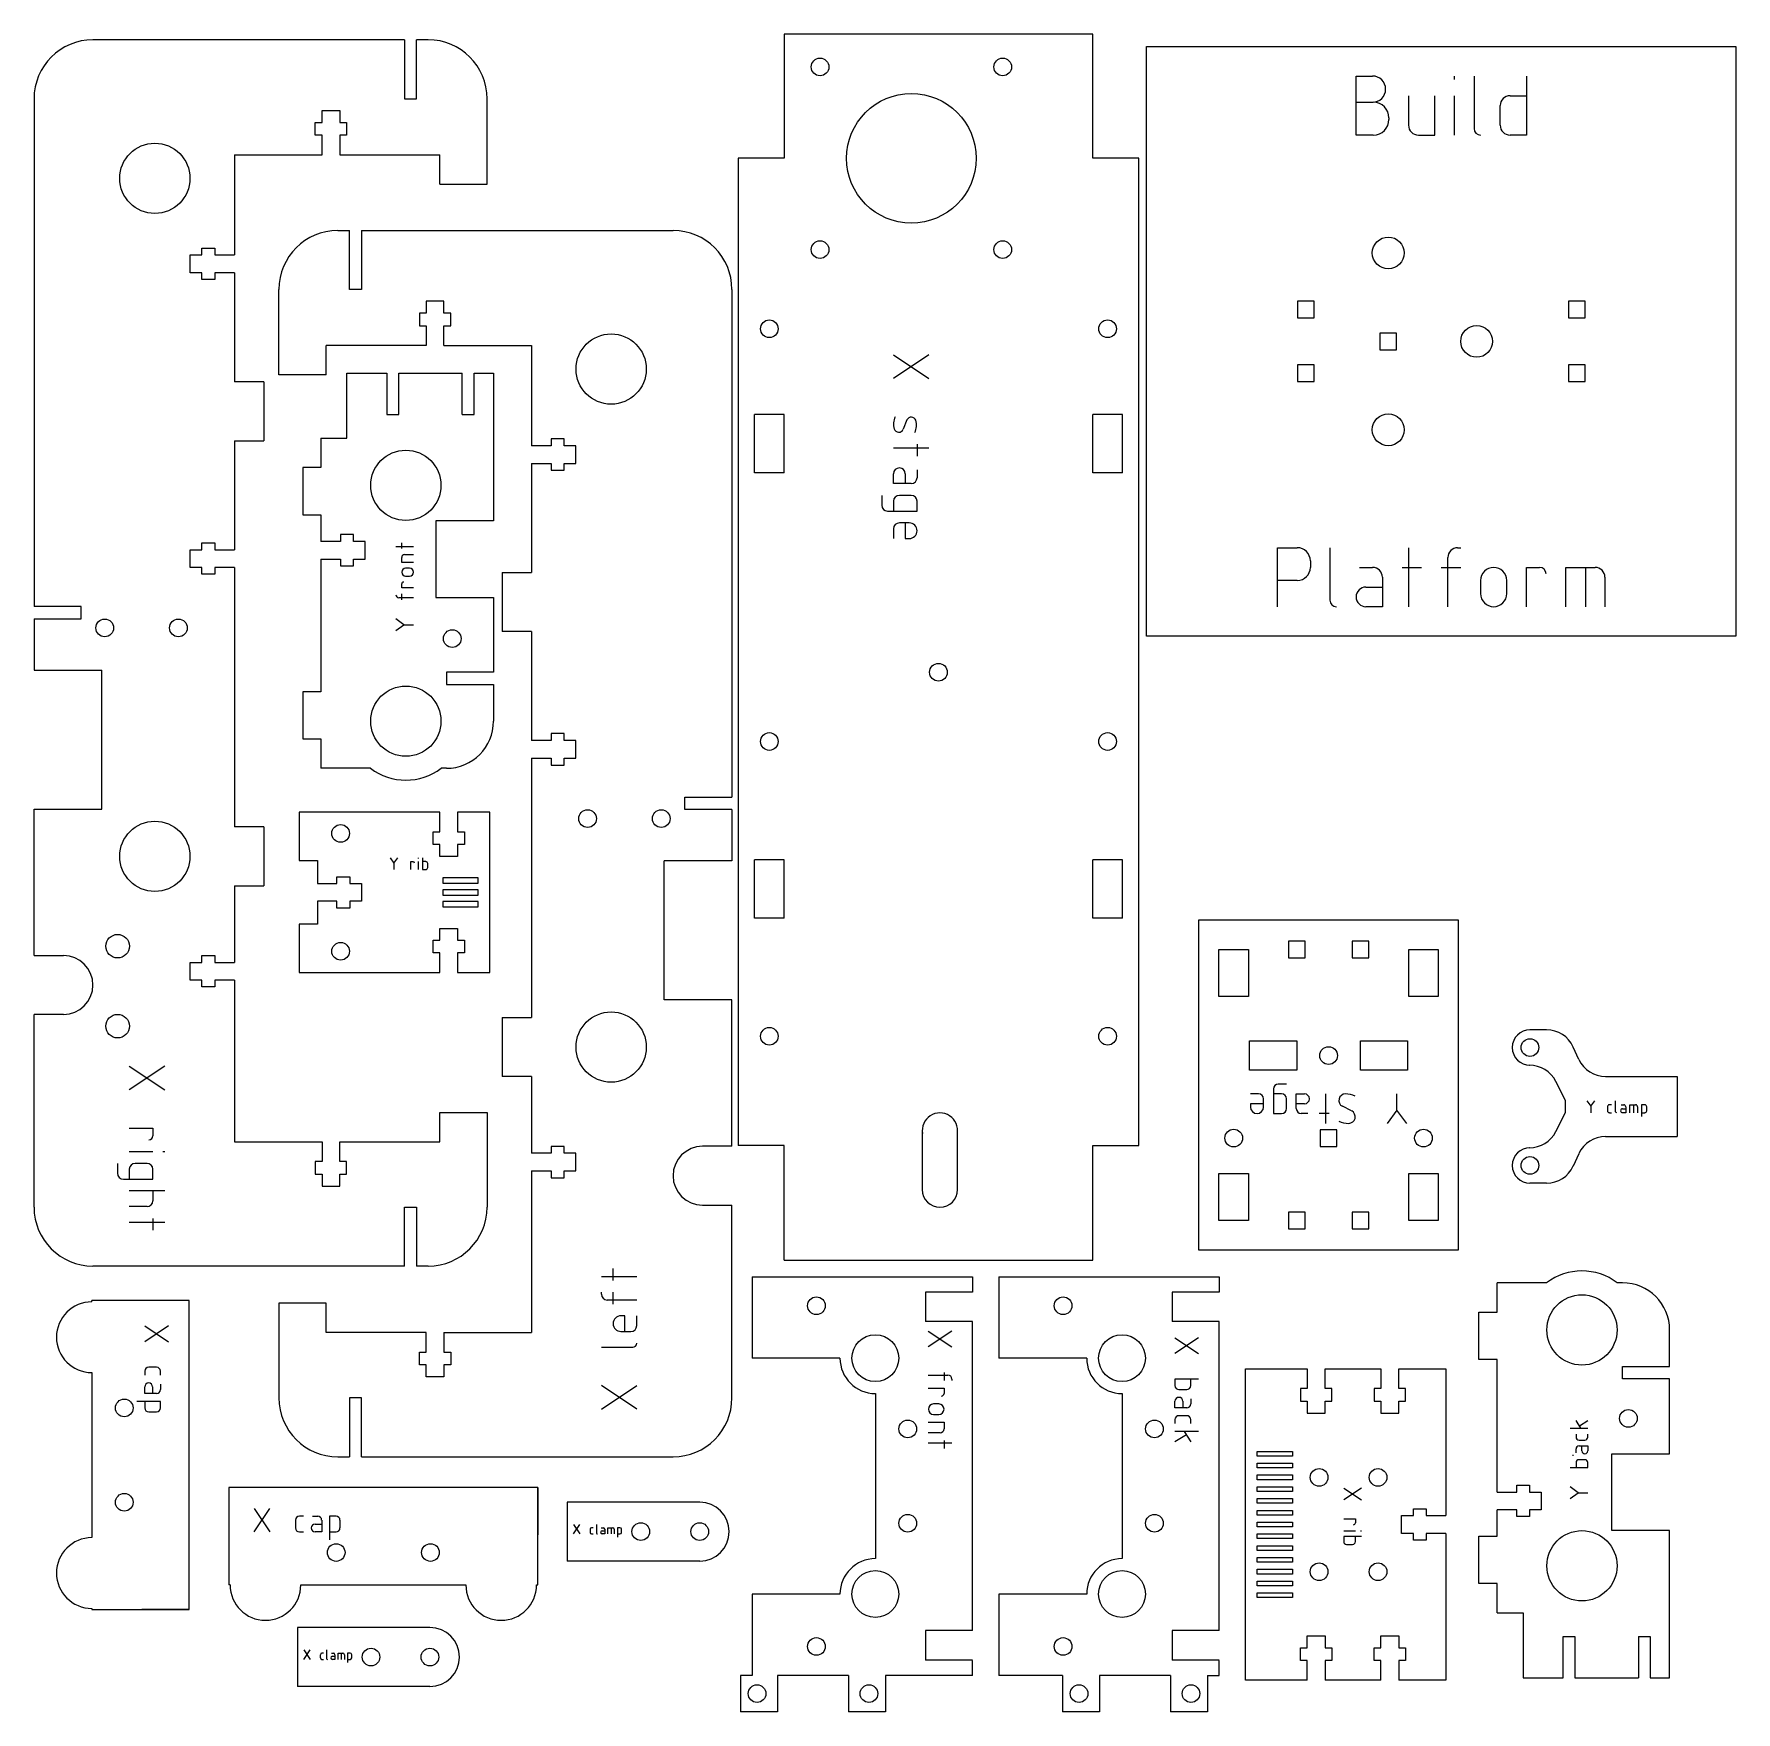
# Model space of a CAD drawing. Header units: millimetres. Extents: x 2 to 291, y 4 to 289.
import ezdxf

# ---------------------------------------------------------------- set-up
doc = ezdxf.new("R2010")
doc.units = ezdxf.units.MM
doc.layers.get('0').update_dxf_attribs({"linetype": 'CONTINUOUS', "lineweight": 25, "true_color": 0x000000})
for name, color, linetype, lineweight, true_color in [('build-platform', 7, 'CONTINUOUS', 0, 0x000000), ('cuts', 7, 'CONTINUOUS', 0, 0x000000), ('inner-clamp', 7, 'CONTINUOUS', 0, 0x000000), ('main-deck', 7, 'CONTINUOUS', 0, 0x000000), ('rib', 7, 'CONTINUOUS', 0, 0x000000), ('rod-backplate', 7, 'CONTINUOUS', 0, 0x000000), ('rod-support', 7, 'CONTINUOUS', 0, 0x000000), ('side', 7, 'CONTINUOUS', 0, 0x000000), ('text', 4, 'CONTINUOUS', 0, 0x00ffff)]:
    doc.layers.add(name, color=color, linetype=linetype, lineweight=lineweight, true_color=true_color)

# ---------------------------------------------------------------- blocks, each defined once
blk = doc.blocks.new('tab')
at = {"layer": 'cuts'}
for p, q in [((-5, 5), (-5, 0)), ((-5, 5), (5, 5)), ((5, 0), (5, 5))]:
    blk.add_line(p, q, dxfattribs=at)
blk = doc.blocks.new('m3-t-slot')
at = {"layer": 'cuts'}
for p, q in [((-1.5, 7.5), (1.5, 7.5)), ((-1.5, 5.5), (-1.5, 7.5)), ((1.5, 7.5), (1.5, 5.5)), ((-2.66, 3.33), (-2.66, 5.5)), ((-2.66, 5.5), (-1.5, 5.5)), ((-1.5, 3.33), (-2.66, 3.33)), ((-1.5, 0), (-1.5, 3.33)), ((1.5, 5.5), (2.66, 5.5)), ((2.66, 3.33), (1.5, 3.33)), ((1.5, 3.33), (1.5, 0)), ((2.66, 5.5), (2.66, 3.33))]:
    blk.add_line(p, q, dxfattribs=at)
blk = doc.blocks.new('nema17')
at = {"layer": 'cuts'}
for centre, radius in [((-15.495, 15.495), 1.5), ((15.495, 15.495), 1.5), ((0, 0), 11), ((-15.495, -15.495), 1.5), ((15.495, -15.495), 1.5)]:
    blk.add_circle(centre, radius, dxfattribs=at)
blk = doc.blocks.new('slot')
at = {"layer": 'cuts'}
for p, q in [((-2.5, 4.95), (2.5, 4.95)), ((-2.5, 4.95), (-2.5, -4.95)), ((2.5, 4.95), (2.5, -4.95)), ((-2.5, -4.95), (2.5, -4.95))]:
    blk.add_line(p, q, dxfattribs=at)

msp = doc.modelspace()

# ---------------------------------------------------------------- linework, layer by layer
at = {"layer": 'build-platform'}
for p, q in [((191.19, 186.56), (191.19, 286.56)), ((191.19, 286.56), (291.19, 286.56)), ((291.19, 286.56), (291.19, 186.56)), ((219.6, 243.37), (216.78, 243.37)), ((216.78, 243.37), (216.78, 240.55)), ((219.6, 240.55), (219.6, 243.37)), ((265.6, 243.37), (262.78, 243.37)), ((262.78, 243.37), (262.78, 240.55)), ((265.6, 240.55), (265.6, 243.37)), ((216.78, 240.55), (219.6, 240.55)), ((262.78, 240.55), (265.6, 240.55)), ((233.6, 237.97), (230.78, 237.97)), ((230.78, 237.97), (230.78, 235.15)), ((233.6, 235.15), (233.6, 237.97)), ((230.78, 235.15), (233.6, 235.15)), ((219.6, 232.57), (216.78, 232.57)), ((216.78, 232.57), (216.78, 229.75)), ((219.6, 229.75), (219.6, 232.57)), ((265.6, 232.57), (262.78, 232.57)), ((262.78, 232.57), (262.78, 229.75)), ((265.6, 229.75), (265.6, 232.57)), ((216.78, 229.75), (219.6, 229.75)), ((262.78, 229.75), (265.6, 229.75)), ((291.19, 186.56), (191.19, 186.56))]:
    msp.add_line(p, q, dxfattribs=at)
for centre in [(232.19, 251.56), (247.19, 236.56), (232.19, 221.56)]:
    msp.add_circle(centre, 2.7, dxfattribs=at)
at = {"layer": 'cuts'}
for p, q in [((71.28, 263.21), (79.28, 263.21)), ((55.49, 220.14), (55.49, 231.14)), ((55.49, 231.14), (62.29, 231.14)), ((62.29, 231.14), (62.29, 224.14)), ((64.29, 224.14), (64.29, 231.14)), ((64.29, 231.14), (75.07, 231.14)), ((75.07, 224.14), (75.07, 231.14)), ((77.07, 224.14), (77.07, 231.14)), ((77.07, 231.14), (80.37, 231.14)), ((80.37, 231.14), (80.37, 206.14)), ((51.95, 230.86), (43.95, 230.86)), ((62.29, 224.14), (64.29, 224.14)), ((75.07, 224.14), (77.07, 224.14)), ((51.09, 220.14), (55.49, 220.14)), ((51.09, 220.14), (51.09, 215.14)), ((51.09, 215.14), (47.99, 215.14)), ((47.99, 215.14), (47.99, 207.14)), ((47.99, 207.14), (51.09, 207.14)), ((51.09, 207.14), (51.09, 202.64)), ((80.37, 206.14), (70.57, 206.14)), ((70.57, 206.14), (70.57, 193.14)), ((51.09, 199.64), (51.09, 177.14)), ((70.57, 193.14), (80.37, 193.14)), ((80.37, 193.14), (80.37, 180.44)), ((80.37, 180.44), (72.37, 180.44)), ((72.37, 180.44), (72.37, 178.34)), ((51.09, 177.14), (47.99, 177.14)), ((47.99, 177.14), (47.99, 169.14)), ((72.37, 178.34), (80.37, 178.34)), ((80.37, 178.34), (80.37, 172.14)), ((47.99, 169.14), (51.09, 169.14)), ((51.09, 169.14), (51.09, 164.14)), ((59.49, 164.14), (51.09, 164.14)), ((72.37, 164.14), (71.49, 164.14)), ((71.26, 156.7), (47.38, 156.7)), ((47.38, 156.7), (47.38, 148.5)), ((79.76, 156.7), (74.26, 156.7)), ((79.76, 129.5), (79.76, 156.7)), ((47.38, 148.5), (50.48, 148.5)), ((50.48, 148.5), (50.48, 144.6)), ((77.76, 145.55), (71.76, 145.55)), ((71.76, 145.55), (71.76, 144.65)), ((71.76, 144.65), (77.76, 144.65)), ((77.76, 144.65), (77.76, 145.55)), ((50.48, 141.6), (50.48, 137.7)), ((77.76, 143.55), (71.76, 143.55)), ((71.76, 143.55), (71.76, 142.65)), ((71.76, 142.65), (77.76, 142.65)), ((77.76, 141.55), (71.76, 141.55)), ((71.76, 141.55), (71.76, 140.65)), ((77.76, 142.65), (77.76, 143.55)), ((77.76, 140.65), (77.76, 141.55)), ((71.76, 140.65), (77.76, 140.65)), ((50.48, 137.7), (47.38, 137.7)), ((47.38, 137.7), (47.38, 129.5)), ((200.07, 82.42), (200.07, 138.42)), ((200.07, 138.42), (244.07, 138.42)), ((244.07, 138.42), (244.07, 82.42)), ((203.47, 133.42), (208.47, 133.42)), ((203.47, 125.42), (203.47, 133.42)), ((208.47, 133.42), (208.47, 125.42)), ((218.08, 134.83), (215.26, 134.83)), ((215.26, 134.83), (215.26, 132.01)), ((218.08, 132.01), (218.08, 134.83)), ((228.88, 134.83), (226.06, 134.83)), ((226.06, 134.83), (226.06, 132.01)), ((228.88, 132.01), (228.88, 134.83)), ((235.67, 125.42), (235.67, 133.42)), ((235.67, 133.42), (240.67, 133.42)), ((240.67, 133.42), (240.67, 125.42)), ((215.26, 132.01), (218.08, 132.01)), ((226.06, 132.01), (228.88, 132.01)), ((47.38, 129.5), (71.26, 129.5)), ((74.26, 129.5), (79.76, 129.5)), ((208.47, 125.42), (203.47, 125.42)), ((240.67, 125.42), (235.67, 125.42)), ((208.67, 112.92), (208.67, 117.92)), ((208.67, 117.92), (216.67, 117.92)), ((216.67, 117.92), (216.67, 112.92)), ((227.47, 117.92), (235.47, 117.92)), ((227.47, 112.92), (227.47, 117.92)), ((235.47, 117.92), (235.47, 112.92)), ((216.67, 112.92), (208.67, 112.92)), ((235.47, 112.92), (227.47, 112.92)), ((71.28, 105.79), (79.28, 105.79)), ((223.48, 102.83), (220.66, 102.83)), ((220.66, 102.83), (220.66, 100.01)), ((223.48, 100.01), (223.48, 102.83)), ((220.66, 100.01), (223.48, 100.01)), ((203.47, 95.42), (208.47, 95.42)), ((203.47, 87.42), (203.47, 95.42)), ((208.47, 95.42), (208.47, 87.42)), ((235.67, 87.42), (235.67, 95.42)), ((235.67, 95.42), (240.67, 95.42)), ((240.67, 95.42), (240.67, 87.42)), ((208.47, 87.42), (203.47, 87.42)), ((218.08, 88.83), (215.26, 88.83)), ((215.26, 88.83), (215.26, 86.01)), ((218.08, 86.01), (218.08, 88.83)), ((228.88, 88.83), (226.06, 88.83)), ((226.06, 88.83), (226.06, 86.01)), ((228.88, 86.01), (228.88, 88.83)), ((240.67, 87.42), (235.67, 87.42)), ((215.26, 86.01), (218.08, 86.01)), ((226.06, 86.01), (228.88, 86.01)), ((244.07, 82.42), (200.07, 82.42)), ((259.06, 76.88), (250.66, 76.88)), ((250.66, 71.88), (250.66, 76.88)), ((271.94, 76.88), (271.06, 76.88)), ((51.95, 73.44), (43.95, 73.44)), ((247.56, 63.88), (247.56, 71.88)), ((247.56, 71.88), (250.66, 71.88)), ((279.94, 62.68), (279.94, 68.88)), ((250.66, 63.88), (247.56, 63.88)), ((250.66, 41.38), (250.66, 63.88)), ((271.94, 62.68), (279.94, 62.68)), ((271.94, 60.58), (271.94, 62.68)), ((279.94, 60.58), (271.94, 60.58)), ((279.94, 47.88), (279.94, 60.58)), ((270.14, 34.88), (270.14, 47.88)), ((270.14, 47.88), (279.94, 47.88)), ((250.66, 33.88), (250.66, 38.38)), ((279.94, 34.88), (270.14, 34.88)), ((279.94, 9.88), (279.94, 34.88)), ((247.56, 25.88), (247.56, 33.88)), ((247.56, 33.88), (250.66, 33.88)), ((250.66, 25.88), (247.56, 25.88)), ((250.66, 20.88), (250.66, 25.88)), ((250.66, 20.88), (255.06, 20.88)), ((255.06, 20.88), (255.06, 9.88)), ((261.86, 9.88), (261.86, 16.88)), ((261.86, 16.88), (263.86, 16.88)), ((263.86, 16.88), (263.86, 9.88)), ((274.64, 16.88), (276.64, 16.88)), ((274.64, 16.88), (274.64, 9.88)), ((276.64, 16.88), (276.64, 9.88)), ((255.06, 9.88), (261.86, 9.88)), ((263.86, 9.88), (274.64, 9.88)), ((276.64, 9.88), (279.94, 9.88))]:
    msp.add_line(p, q, dxfattribs=at)
for centre, radius in [((65.49, 212.14), 5.96), ((73.37, 186.14), 1.5), ((65.49, 172.14), 5.96), ((54.43, 153.1), 1.5), ((54.43, 133.1), 1.5), ((222.07, 115.42), 1.5), ((205.97, 101.42), 1.5), ((238.17, 101.42), 1.5), ((265.06, 68.88), 5.96), ((272.94, 53.88), 1.5), ((265.06, 28.88), 5.96)]:
    msp.add_circle(centre, radius, dxfattribs=at)
for centre, radius, start, end in [((72.37, 172.14), 8, 270, 360), ((65.49, 172.14), 10, 233.1301, 306.8699), ((265.06, 68.88), 10, 53.1301, 126.8699), ((271.94, 68.88), 8, 360, 90)]:
    msp.add_arc(centre, radius, start, end, dxfattribs=at)
at = {"layer": 'inner-clamp'}
for p, q in [((259.04, 119.78), (256.24, 119.78)), ((264.54, 114.77), (263.58, 116.87)), ((256.15, 113.78), (256.24, 113.78)), ((262.24, 107.78), (260.62, 111.01)), ((269.08, 111.87), (281.24, 111.87)), ((281.24, 111.87), (281.24, 101.69)), ((262.24, 105.78), (262.24, 107.78)), ((260.62, 102.54), (262.24, 105.78)), ((269.08, 101.69), (281.24, 101.69)), ((256.24, 99.78), (256.15, 99.78)), ((264.54, 98.78), (263.58, 96.68)), ((259.04, 93.78), (256.24, 93.78)), ((92.86, 39.67), (92.86, 29.67)), ((115.36, 39.67), (92.86, 39.67)), ((115.36, 29.67), (92.86, 29.67)), ((47.08, 18.4), (47.08, 8.4)), ((69.58, 18.4), (47.08, 18.4)), ((69.58, 8.4), (47.08, 8.4))]:
    msp.add_line(p, q, dxfattribs=at)
for centre in [(256.24, 116.78), (256.24, 96.78), (105.36, 34.67), (115.36, 34.67), (59.58, 13.4), (69.58, 13.4)]:
    msp.add_circle(centre, 1.5, dxfattribs=at)
for centre, radius, start, end in [((256.24, 116.78), 3, 90, 270), ((259.04, 114.78), 5, 24.7142, 90), ((256.15, 108.78), 5, 26.5651, 90), ((269.08, 116.87), 5, 204.7142, 270), ((256.15, 104.78), 5, 270, 333.4349), ((269.08, 96.69), 5, 90, 155.2858), ((256.24, 96.78), 3, 90, 270), ((259.04, 98.78), 5, 270, 335.2858), ((115.36, 34.67), 5, 270, 90), ((69.58, 13.4), 5, 270, 90)]:
    msp.add_arc(centre, radius, start, end, dxfattribs=at)
at = {"layer": 'main-deck'}
for p, q in [((182.07, 288.69), (129.67, 288.69)), ((129.67, 288.69), (129.67, 267.61)), ((182.07, 267.61), (182.07, 288.69)), ((121.87, 267.61), (121.87, 100.19)), ((129.67, 267.61), (121.87, 267.61)), ((189.87, 267.61), (182.07, 267.61)), ((189.87, 100.19), (189.87, 267.61)), ((153.12, 102.69), (153.12, 92.69)), ((159.12, 92.69), (159.12, 102.69)), ((129.67, 100.19), (121.87, 100.19)), ((129.67, 80.69), (129.67, 100.19)), ((182.07, 80.69), (182.07, 100.19)), ((182.07, 100.19), (189.87, 100.19)), ((129.67, 80.69), (182.07, 80.69))]:
    msp.add_line(p, q, dxfattribs=at)
for centre in [(127.17, 238.69), (184.57, 238.69), (155.87, 180.44), (127.17, 168.69), (184.57, 168.69), (127.17, 118.69), (184.57, 118.69)]:
    msp.add_circle(centre, 1.5, dxfattribs=at)
for centre, start, end in [((156.12, 102.69), 350.4059, 189.5941), ((156.12, 92.69), 180, 360)]:
    msp.add_arc(centre, 3, start, end, dxfattribs=at)
at = {"layer": 'rib'}
for p, q in [((207.96, 62.28), (218.46, 62.28)), ((207.96, 9.48), (207.96, 62.28)), ((221.46, 62.28), (230.96, 62.28)), ((233.96, 62.28), (241.96, 62.28)), ((241.96, 62.28), (241.96, 37.38)), ((209.96, 48.28), (215.96, 48.28)), ((209.96, 47.48), (209.96, 48.28)), ((215.96, 47.48), (209.96, 47.48)), ((209.96, 46.28), (215.96, 46.28)), ((209.96, 45.48), (209.96, 46.28)), ((215.96, 48.28), (215.96, 47.48)), ((215.96, 46.28), (215.96, 45.48)), ((215.96, 45.48), (209.96, 45.48)), ((209.96, 44.28), (215.96, 44.28)), ((209.96, 43.48), (209.96, 44.28)), ((215.96, 43.48), (209.96, 43.48)), ((215.96, 44.28), (215.96, 43.48)), ((209.96, 42.28), (215.96, 42.28)), ((209.96, 41.48), (209.96, 42.28)), ((215.96, 41.48), (209.96, 41.48)), ((215.96, 42.28), (215.96, 41.48)), ((209.96, 40.28), (215.96, 40.28)), ((209.96, 39.48), (209.96, 40.28)), ((215.96, 39.48), (209.96, 39.48)), ((209.96, 38.28), (215.96, 38.28)), ((209.96, 37.48), (209.96, 38.28)), ((215.96, 40.28), (215.96, 39.48)), ((215.96, 38.28), (215.96, 37.48)), ((215.96, 37.48), (209.96, 37.48)), ((209.96, 36.28), (215.96, 36.28)), ((209.96, 35.48), (209.96, 36.28)), ((215.96, 35.48), (209.96, 35.48)), ((215.96, 36.28), (215.96, 35.48)), ((209.96, 34.28), (215.96, 34.28)), ((209.96, 33.48), (209.96, 34.28)), ((215.96, 33.48), (209.96, 33.48)), ((209.96, 32.28), (215.96, 32.28)), ((209.96, 31.48), (209.96, 32.28)), ((215.96, 34.28), (215.96, 33.48)), ((215.96, 32.28), (215.96, 31.48)), ((241.96, 34.38), (241.96, 9.48)), ((215.96, 31.48), (209.96, 31.48)), ((209.96, 30.28), (215.96, 30.28)), ((209.96, 29.48), (209.96, 30.28)), ((215.96, 29.48), (209.96, 29.48)), ((215.96, 30.28), (215.96, 29.48)), ((209.96, 28.28), (215.96, 28.28)), ((209.96, 27.48), (209.96, 28.28)), ((215.96, 27.48), (209.96, 27.48)), ((209.96, 26.28), (215.96, 26.28)), ((209.96, 25.48), (209.96, 26.28)), ((215.96, 28.28), (215.96, 27.48)), ((215.96, 26.28), (215.96, 25.48)), ((215.96, 25.48), (209.96, 25.48)), ((209.96, 24.28), (215.96, 24.28)), ((209.96, 23.48), (209.96, 24.28)), ((215.96, 23.48), (209.96, 23.48)), ((215.96, 24.28), (215.96, 23.48)), ((218.46, 9.48), (207.96, 9.48)), ((230.96, 9.48), (221.46, 9.48)), ((241.96, 9.48), (233.96, 9.48))]:
    msp.add_line(p, q, dxfattribs=at)
for centre in [(220.46, 43.88), (230.46, 43.88), (220.46, 27.88), (230.46, 27.88)]:
    msp.add_circle(centre, 1.5, dxfattribs=at)
at = {"layer": 'rod-backplate'}
for p, q in [((28.71, 73.85), (12.21, 73.85)), ((12.21, 73.65), (12.21, 73.85)), ((28.71, 73.85), (20.71, 73.85)), ((28.71, 21.45), (28.71, 73.85)), ((12.21, 61.65), (12.21, 33.65)), ((35.47, 42.13), (35.47, 34.13)), ((87.87, 42.13), (35.47, 42.13)), ((35.47, 42.13), (35.47, 25.63)), ((87.87, 42.13), (87.87, 34.13)), ((87.87, 25.63), (87.87, 42.13)), ((35.67, 25.63), (35.47, 25.63)), ((47.67, 25.63), (75.67, 25.63)), ((87.67, 25.63), (87.87, 25.63)), ((12.21, 21.65), (12.21, 21.45)), ((12.21, 21.45), (28.71, 21.45)), ((28.71, 21.45), (20.71, 21.45))]:
    msp.add_line(p, q, dxfattribs=at)
for centre in [(17.71, 55.65), (17.71, 39.65), (53.67, 31.13), (69.67, 31.13)]:
    msp.add_circle(centre, 1.5, dxfattribs=at)
for centre, start, end in [((12.21, 67.65), 90, 270), ((12.21, 27.65), 90, 270), ((41.67, 25.63), 180, 360), ((81.67, 25.63), 180, 360)]:
    msp.add_arc(centre, 6, start, end, dxfattribs=at)
at = {"layer": 'rod-support'}
for p, q in [((124.28, 77.89), (124.28, 64.09)), ((124.28, 77.89), (161.66, 77.89)), ((153.66, 75.29), (153.66, 70.29)), ((161.66, 75.29), (153.66, 75.29)), ((161.66, 77.89), (161.66, 75.29)), ((166.14, 77.89), (166.14, 64.09)), ((166.14, 77.89), (203.52, 77.89)), ((195.52, 75.29), (195.52, 70.29)), ((203.52, 75.29), (195.52, 75.29)), ((203.52, 77.89), (203.52, 75.29)), ((161.66, 70.29), (153.66, 70.29)), ((161.66, 17.89), (161.66, 70.29)), ((203.52, 70.29), (195.52, 70.29)), ((203.52, 17.89), (203.52, 70.29)), ((139.16, 64.09), (124.28, 64.09)), ((181.02, 64.09), (166.14, 64.09)), ((145.16, 58.09), (145.16, 30.09)), ((187.02, 58.09), (187.02, 30.09)), ((139.16, 24.09), (124.28, 24.09)), ((124.28, 24.09), (124.28, 10.29)), ((181.02, 24.09), (166.14, 24.09)), ((166.14, 24.09), (166.14, 10.29)), ((161.66, 17.89), (153.66, 17.89)), ((153.66, 17.89), (153.66, 12.89)), ((203.52, 17.89), (195.52, 17.89)), ((195.52, 17.89), (195.52, 12.89)), ((161.66, 12.89), (153.66, 12.89)), ((161.66, 10.29), (161.66, 12.79)), ((203.52, 12.89), (195.52, 12.89)), ((203.52, 10.29), (203.52, 12.79)), ((122.28, 10.29), (122.28, 4.09)), ((128.58, 10.29), (128.58, 4.09)), ((140.58, 10.29), (128.58, 10.29)), ((140.58, 10.29), (140.58, 4.09)), ((161.66, 10.29), (146.88, 10.29)), ((146.88, 10.29), (146.88, 4.09)), ((176.92, 10.29), (166.14, 10.29)), ((176.92, 10.29), (176.92, 4.09)), ((183.22, 10.29), (183.22, 4.09)), ((195.22, 10.29), (183.22, 10.29)), ((195.22, 10.29), (195.22, 4.09)), ((201.52, 10.29), (201.52, 4.09)), ((128.58, 4.09), (122.28, 4.09)), ((146.88, 4.09), (140.58, 4.09)), ((183.22, 4.09), (176.92, 4.09)), ((201.52, 4.09), (195.22, 4.09))]:
    msp.add_line(p, q, dxfattribs=at)
for centre, radius in [((135.16, 72.99), 1.5), ((177.02, 72.99), 1.5), ((145.16, 64.09), 3.97), ((187.02, 64.09), 3.97), ((150.66, 52.09), 1.5), ((192.52, 52.09), 1.5), ((150.66, 36.09), 1.5), ((192.52, 36.09), 1.5), ((145.16, 24.09), 3.97), ((187.02, 24.09), 3.97), ((135.16, 15.19), 1.5), ((177.02, 15.19), 1.5), ((125.08, 7.19), 1.5), ((144.08, 7.19), 1.5), ((179.72, 7.19), 1.5), ((198.72, 7.19), 1.5)]:
    msp.add_circle(centre, radius, dxfattribs=at)
for centre, start, end in [((145.16, 64.09), 180, 270), ((187.02, 64.09), 180, 270), ((145.16, 24.09), 90, 180), ((187.02, 24.09), 90, 180)]:
    msp.add_arc(centre, 6, start, end, dxfattribs=at)
at = {"layer": 'side'}
for p, q in [((65.28, 287.71), (12.4, 287.71)), ((65.28, 287.71), (65.28, 277.71)), ((67.28, 277.71), (67.28, 287.71)), ((69.28, 287.71), (67.28, 287.71)), ((2.4, 277.71), (2.4, 191.61)), ((65.28, 277.71), (67.28, 277.71)), ((79.28, 263.21), (79.28, 277.71)), ((36.4, 268.21), (36.4, 251.21)), ((36.4, 268.21), (51.28, 268.21)), ((54.28, 268.21), (71.28, 268.21)), ((71.28, 263.21), (71.28, 268.21)), ((53.95, 255.36), (55.95, 255.36)), ((55.95, 245.36), (55.95, 255.36)), ((57.95, 255.36), (57.95, 245.36)), ((57.95, 255.36), (110.83, 255.36)), ((36.4, 248.21), (36.4, 229.71)), ((43.95, 230.86), (43.95, 245.36)), ((57.95, 245.36), (55.95, 245.36)), ((120.83, 245.36), (120.83, 159.26)), ((68.95, 235.86), (51.95, 235.86)), ((51.95, 230.86), (51.95, 235.86)), ((71.95, 235.86), (86.83, 235.86)), ((86.83, 235.86), (86.83, 218.86)), ((36.4, 219.71), (36.4, 201.21)), ((86.83, 215.86), (86.83, 197.36)), ((36.4, 198.21), (36.4, 154.21)), ((10.4, 191.61), (2.4, 191.61)), ((10.4, 189.51), (10.4, 191.61)), ((2.4, 189.51), (10.4, 189.51)), ((2.4, 189.51), (2.4, 180.81)), ((86.83, 187.36), (86.83, 168.86)), ((2.4, 180.81), (13.9, 180.81)), ((13.9, 157.21), (13.9, 180.81)), ((86.83, 165.86), (86.83, 121.86)), ((112.83, 159.26), (120.83, 159.26)), ((112.83, 157.16), (112.83, 159.26)), ((2.4, 132.38), (2.4, 157.21)), ((2.4, 157.21), (13.9, 157.21)), ((120.83, 157.16), (112.83, 157.16)), ((120.83, 157.16), (120.83, 148.46)), ((120.83, 148.46), (109.33, 148.46)), ((109.33, 124.86), (109.33, 148.46)), ((36.4, 144.21), (36.4, 131.21)), ((2.4, 132.38), (7.4, 132.38)), ((36.4, 128.21), (36.4, 100.79)), ((120.83, 124.86), (109.33, 124.86)), ((120.83, 100.03), (120.83, 124.86)), ((2.4, 89.71), (2.4, 122.38)), ((7.4, 122.38), (2.4, 122.38)), ((86.83, 111.86), (86.83, 98.86)), ((71.28, 100.79), (71.28, 105.79)), ((79.28, 105.79), (79.28, 89.71)), ((36.4, 100.79), (51.28, 100.79)), ((54.28, 100.79), (71.28, 100.79)), ((120.83, 100.03), (115.83, 100.03)), ((86.83, 95.86), (86.83, 68.44)), ((65.28, 89.71), (67.28, 89.71)), ((65.28, 79.71), (65.28, 89.71)), ((67.28, 89.71), (67.28, 79.71)), ((115.83, 90.03), (120.83, 90.03)), ((120.83, 57.36), (120.83, 90.03)), ((65.28, 79.71), (12.4, 79.71)), ((69.28, 79.71), (67.28, 79.71)), ((43.95, 73.44), (43.95, 57.36)), ((51.95, 68.44), (51.95, 73.44)), ((68.95, 68.44), (51.95, 68.44)), ((71.95, 68.44), (86.83, 68.44)), ((57.95, 57.36), (55.95, 57.36)), ((55.95, 57.36), (55.95, 47.36)), ((57.95, 47.36), (57.95, 57.36)), ((53.95, 47.36), (55.95, 47.36)), ((57.95, 47.36), (110.83, 47.36)), ((124.28, 10.29), (122.28, 10.29)), ((201.52, 10.29), (203.52, 10.29))]:
    msp.add_line(p, q, dxfattribs=at)
for centre, radius in [((22.9, 264.21), 5.96), ((100.33, 231.86), 5.96), ((14.4, 187.96), 1.5), ((26.9, 187.96), 1.5), ((96.33, 155.61), 1.5), ((108.83, 155.61), 1.5), ((22.9, 149.21), 5.96), ((16.58, 133.97), 2), ((16.58, 120.41), 2), ((100.33, 116.86), 5.96)]:
    msp.add_circle(centre, radius, dxfattribs=at)
for centre, radius, start, end in [((12.4, 277.71), 10, 90, 180), ((69.28, 277.71), 10, 0, 90), ((53.95, 245.36), 10, 90, 180), ((110.83, 245.36), 10, 360, 90), ((7.4, 127.38), 5, 270, 90), ((115.83, 95.03), 5, 90, 270), ((12.4, 89.71), 10, 180, 270), ((69.28, 89.71), 10, 270, 0), ((53.95, 57.36), 10, 180, 270), ((110.83, 57.36), 10, 270, 360)]:
    msp.add_arc(centre, radius, start, end, dxfattribs=at)
at = {"layer": 'text'}
for p, q in [((226.75, 271.56), (226.75, 281.56)), ((226.75, 281.56), (229.53, 281.56)), ((243.41, 281), (243.41, 281.56)), ((246.75, 281.56), (246.75, 272.67)), ((255.64, 281.56), (255.64, 271.56)), ((235.64, 278.22), (235.64, 273.22)), ((240.08, 271.56), (240.08, 278.22)), ((243.41, 271.56), (243.41, 278.22)), ((252.86, 278.22), (255.64, 278.22)), ((226.75, 277.11), (229.64, 277.11)), ((232.3, 274.45), (232.3, 274.22)), ((251.19, 273.22), (251.19, 276.56)), ((229.64, 271.56), (226.75, 271.56)), ((237.3, 271.56), (240.08, 271.56)), ((255.64, 271.56), (252.86, 271.56)), ((154.24, 234.27), (148.24, 230.27)), ((148.24, 234.27), (154.24, 230.27)), ((150.52, 223.23), (149.88, 221.65)), ((154.24, 218.44), (148.24, 218.44)), ((152.24, 219.1), (152.24, 217.1)), ((148.24, 212.44), (148.24, 214.1)), ((150.24, 214.1), (150.24, 212.44)), ((152.24, 214.77), (152.24, 213.44)), ((151.24, 212.44), (148.24, 212.44)), ((146.24, 210.44), (146.24, 208.77)), ((148.24, 209.44), (148.24, 207.77)), ((151.24, 210.44), (149.24, 210.44)), ((152.24, 207.77), (152.24, 209.44)), ((147.24, 207.77), (152.24, 207.77)), ((150.91, 205.77), (149.24, 205.77)), ((150.24, 205.77), (150.24, 203.1)), ((64.79, 201.41), (64.79, 202.41)), ((148.24, 204.77), (148.24, 203.1)), ((150.24, 203.1), (150.91, 203.1)), ((63.79, 201.74), (66.79, 201.74)), ((64.79, 199.08), (64.79, 199.91)), ((65.29, 200.41), (66.79, 200.41)), ((213.41, 191.56), (213.41, 201.56)), ((213.41, 201.56), (216.75, 201.56)), ((218.97, 199.34), (218.97, 198.22)), ((222.3, 201.56), (222.3, 192.67)), ((235.64, 201.56), (235.64, 191.56)), ((242.3, 191.56), (242.3, 199.89)), ((243.97, 201.56), (244.53, 201.56)), ((66.79, 199.08), (64.79, 199.08)), ((66.13, 198.08), (65.46, 198.08)), ((65.46, 196.74), (66.13, 196.74)), ((227.3, 198.22), (229.53, 198.22)), ((231.19, 196.56), (231.19, 191.56)), ((234.53, 198.22), (237.86, 198.22)), ((241.19, 198.22), (244.53, 198.22)), ((255.64, 191.56), (255.64, 198.22)), ((255.64, 198.22), (257.86, 198.22)), ((262.3, 191.56), (262.3, 198.22)), ((262.3, 198.22), (267.3, 198.22)), ((265.64, 198.22), (265.64, 191.56)), ((268.97, 196.56), (268.97, 191.56)), ((64.79, 194.74), (64.79, 195.41)), ((66.79, 194.74), (64.79, 194.74)), ((64.79, 192.74), (64.79, 193.74)), ((216.75, 196), (213.41, 196)), ((228.41, 194.89), (231.19, 194.89)), ((247.86, 196), (247.86, 193.78)), ((252.3, 193.78), (252.3, 196)), ((66.79, 193.08), (64.29, 193.08)), ((231.19, 191.56), (228.41, 191.56)), ((65.13, 188.49), (63.79, 189.49)), ((63.79, 187.49), (65.13, 188.49)), ((65.13, 188.49), (66.79, 188.49)), ((62.82, 148.97), (63.48, 148.08)), ((63.48, 148.08), (64.15, 148.97)), ((63.48, 148.08), (63.48, 146.97)), ((66.32, 146.97), (66.32, 148.31)), ((66.32, 148.31), (66.76, 148.31)), ((67.65, 148.86), (67.65, 148.97)), ((67.65, 146.97), (67.65, 148.31)), ((68.32, 148.97), (68.32, 146.97)), ((68.87, 148.31), (68.32, 148.31)), ((69.2, 147.31), (69.2, 147.97)), ((68.32, 146.97), (68.87, 146.97)), ((24.57, 113.63), (18.57, 109.63)), ((18.57, 113.63), (24.57, 109.63)), ((212.7, 109.75), (212.7, 105.58)), ((214.92, 110.58), (213.53, 110.58)), ((210.2, 108.92), (208.81, 108.92)), ((211.03, 107.25), (208.81, 107.25)), ((208.81, 107.25), (208.81, 106.69)), ((211.03, 106.69), (211.03, 108.08)), ((214.09, 108.92), (212.7, 108.92)), ((214.92, 106.42), (214.92, 108.08)), ((216.59, 106.42), (216.59, 108.92)), ((216.59, 108.92), (217.98, 108.92)), ((217.98, 107.25), (216.59, 107.25)), ((221.59, 103.92), (221.59, 108.92)), ((233.67, 106.14), (233.67, 108.92)), ((265.88, 107.73), (266.55, 106.84)), ((266.55, 106.84), (267.22, 107.73)), ((270.05, 107.07), (269.72, 107.07)), ((270.72, 107.73), (270.72, 105.96)), ((271.72, 107.07), (272.16, 107.07)), ((273.16, 105.73), (273.16, 107.07)), ((273.16, 107.07), (274.16, 107.07)), ((273.83, 107.07), (273.83, 105.73)), ((275.72, 107.07), (275.16, 107.07)), ((275.16, 107.07), (275.16, 105.07)), ((212.7, 105.58), (214.09, 105.58)), ((218.53, 105.58), (217.42, 105.58)), ((222.14, 105.58), (220.48, 105.58)), ((225.98, 106.02), (224.42, 106.81)), ((233.67, 106.14), (232.01, 103.92)), ((235.34, 103.92), (233.67, 106.14)), ((266.55, 106.84), (266.55, 105.73)), ((269.38, 106.73), (269.38, 106.07)), ((269.72, 105.73), (270.05, 105.73)), ((271.94, 106.4), (272.49, 106.4)), ((272.49, 105.73), (271.94, 105.73)), ((272.49, 106.73), (272.49, 105.73)), ((274.49, 106.73), (274.49, 105.73)), ((275.16, 105.73), (275.72, 105.73)), ((276.05, 106.07), (276.05, 106.73)), ((18.57, 103.13), (22.57, 103.13)), ((22.57, 103.13), (22.57, 101.8)), ((18.57, 99.13), (22.57, 99.13)), ((24.24, 99.13), (24.57, 99.13)), ((16.57, 97.13), (16.57, 95.46)), ((18.57, 96.13), (18.57, 94.46)), ((21.57, 97.13), (19.57, 97.13)), ((22.57, 94.46), (22.57, 96.13)), ((17.57, 94.46), (22.57, 94.46)), ((24.57, 92.46), (18.57, 92.46)), ((22.57, 92.46), (22.57, 90.8)), ((21.57, 89.8), (18.57, 89.8)), ((24.57, 87.13), (18.57, 87.13)), ((22.57, 87.8), (22.57, 85.8)), ((100.67, 77.28), (100.67, 79.28)), ((98.67, 77.95), (104.67, 77.95)), ((98.67, 74.95), (98.67, 75.28)), ((100.67, 73.28), (100.67, 75.28)), ((104.67, 73.95), (99.67, 73.95)), ((25.19, 69.55), (21.19, 66.89)), ((21.19, 69.55), (25.19, 66.89)), ((102.67, 71.28), (102, 71.28)), ((102.67, 68.61), (102.67, 71.28)), ((104.67, 69.61), (104.67, 71.28)), ((102, 68.61), (103.67, 68.61)), ((158.15, 68.66), (154.15, 65.99)), ((154.15, 68.66), (158.15, 65.99)), ((200, 67.56), (196, 64.89)), ((196, 67.56), (200, 64.89)), ((98.67, 65.95), (104, 65.95)), ((21.19, 61.89), (21.19, 61.22)), ((23.19, 62.55), (21.86, 62.55)), ((23.86, 61.22), (23.86, 61.89)), ((154.15, 61.22), (157.48, 61.22)), ((156.81, 61.66), (156.81, 60.33)), ((21.19, 58.11), (21.19, 59.22)), ((23.19, 58.11), (21.19, 58.11)), ((22.53, 59.22), (22.53, 58.11)), ((23.86, 59.66), (23.86, 58.77)), ((98.67, 55.45), (104.67, 59.45)), ((104.67, 55.45), (98.67, 59.45)), ((154.15, 58.99), (156.81, 58.99)), ((156.81, 58.99), (156.81, 58.11)), ((158.15, 60.55), (158.15, 60.33)), ((200, 60.56), (196, 60.56)), ((196, 60.56), (196, 59.44)), ((196.67, 58.78), (198, 58.78)), ((198.67, 59.44), (198.67, 60.56)), ((23.86, 56.77), (19.86, 56.77)), ((21.19, 56.77), (21.19, 55.66)), ((21.86, 55), (23.19, 55)), ((23.86, 55.66), (23.86, 56.77)), ((155.92, 56.33), (155.04, 56.33)), ((196, 55.67), (196, 56.78)), ((198, 55.67), (196, 55.67)), ((197.34, 56.78), (197.34, 55.67)), ((198.67, 57.22), (198.67, 56.33)), ((154.15, 53.22), (156.81, 53.22)), ((155.04, 54.55), (155.92, 54.55)), ((156.81, 53.22), (156.81, 52.11)), ((196, 53.67), (196, 53)), ((198, 54.33), (196.67, 54.33)), ((198.67, 53), (198.67, 53.67)), ((263.06, 52.2), (266.06, 52.2)), ((264.89, 52.2), (264.06, 53.53)), ((264.62, 52.64), (266.06, 53.53)), ((156.15, 51.44), (154.15, 51.44)), ((158.15, 49.66), (154.15, 49.66)), ((156.81, 50.11), (156.81, 48.77)), ((200, 51.67), (196, 51.67)), ((197.93, 51.08), (196, 49.89)), ((197.56, 51.67), (198.67, 49.89)), ((264.06, 51.2), (264.06, 50.7)), ((264.56, 50.2), (265.56, 50.2)), ((264.56, 49.2), (266.06, 49.2)), ((265.06, 48.37), (265.06, 49.2)), ((266.06, 50.7), (266.06, 51.2)), ((266.06, 49.2), (266.06, 48.37)), ((263.56, 47.5), (263.56, 47.67)), ((264.06, 48.03), (264.06, 48.7)), ((264.06, 46.37), (264.06, 45.53)), ((265.56, 46.87), (264.56, 46.87)), ((266.06, 45.53), (266.06, 46.37)), ((263.06, 45.53), (266.06, 45.53)), ((227.63, 42.07), (224.63, 40.07)), ((224.63, 42.07), (227.63, 40.07)), ((264.39, 41.28), (263.06, 42.28)), ((263.06, 40.28), (264.39, 41.28)), ((264.39, 41.28), (266.06, 41.28)), ((39.77, 38.62), (42.43, 34.62)), ((39.77, 34.62), (42.43, 38.62)), ((46.77, 36.62), (46.77, 35.29)), ((48.1, 37.29), (47.43, 37.29)), ((49.65, 37.29), (50.54, 37.29)), ((50.1, 35.95), (51.21, 35.95)), ((51.21, 36.62), (51.21, 34.62)), ((53.65, 37.29), (52.54, 37.29)), ((52.54, 37.29), (52.54, 33.29)), ((54.32, 35.29), (54.32, 36.62)), ((93.96, 35.87), (95.02, 34.27)), ((93.96, 34.27), (95.02, 35.87)), ((96.76, 35.07), (96.76, 34.54)), ((97.29, 35.34), (97.02, 35.34)), ((97.82, 35.87), (97.82, 34.45)), ((98.62, 35.34), (98.98, 35.34)), ((98.8, 34.81), (99.25, 34.81)), ((99.25, 35.07), (99.25, 34.27)), ((99.78, 34.27), (99.78, 35.34)), ((99.78, 35.34), (100.58, 35.34)), ((100.31, 35.34), (100.31, 34.27)), ((100.85, 35.07), (100.85, 34.27)), ((101.82, 35.34), (101.38, 35.34)), ((101.38, 35.34), (101.38, 33.74)), ((102.09, 34.54), (102.09, 35.07)), ((224.63, 36.82), (226.63, 36.82)), ((224.63, 34.82), (226.63, 34.82)), ((226.63, 36.82), (226.63, 36.16)), ((227.46, 34.82), (227.63, 34.82)), ((47.43, 34.62), (48.1, 34.62)), ((51.21, 34.62), (50.1, 34.62)), ((52.54, 34.62), (53.65, 34.62)), ((97.02, 34.27), (97.29, 34.27)), ((99.25, 34.27), (98.8, 34.27)), ((101.38, 34.27), (101.82, 34.27)), ((227.63, 33.82), (224.63, 33.82)), ((224.63, 33.82), (224.63, 32.99)), ((225.13, 32.49), (226.13, 32.49)), ((226.63, 32.99), (226.63, 33.82)), ((48.18, 14.6), (49.25, 13)), ((48.18, 13), (49.25, 14.6)), ((52.05, 14.6), (52.05, 13.18)), ((50.98, 13.8), (50.98, 13.27)), ((51.51, 14.07), (51.25, 14.07)), ((51.25, 13), (51.51, 13)), ((52.85, 14.07), (53.2, 14.07)), ((53.02, 13.53), (53.47, 13.53)), ((53.47, 13), (53.02, 13)), ((53.47, 13.8), (53.47, 13)), ((54, 13), (54, 14.07)), ((54, 14.07), (54.8, 14.07)), ((54.54, 14.07), (54.54, 13)), ((55.07, 13.8), (55.07, 13)), ((56.05, 14.07), (55.6, 14.07)), ((55.6, 14.07), (55.6, 12.47)), ((55.6, 13), (56.05, 13)), ((56.31, 13.27), (56.31, 13.8))]:
    msp.add_line(p, q, dxfattribs=at)
for centre, radius, start, end in [((229.53, 279.34), 2.22, 270, 90), ((252.86, 276.56), 1.67, 90, 180), ((229.64, 274.45), 2.67, 0, 90), ((229.64, 274.22), 2.67, 270, 0), ((237.3, 273.22), 1.67, 180, 270), ((247.86, 272.67), 1.11, 180, 270), ((252.86, 273.22), 1.67, 180, 270), ((150.94, 222.54), 2.7, 153.1, 198.3), ((151.26, 222.92), 0.8, 18.3, 157.8), ((149.45, 222.33), 2.7, 333.1, 18.3), ((149.13, 221.95), 0.8, 198.3, 337.79), ((149.24, 214.1), 1, 360, 180), ((151.24, 213.44), 1, 270, 360), ((147.24, 208.77), 1, 180, 270), ((149.24, 209.44), 1, 90, 180), ((151.24, 209.44), 1, 360, 90), ((149.24, 204.77), 1, 90, 180), ((150.91, 204.44), 1.33, 270, 90), ((65.29, 199.91), 0.5, 90, 180), ((216.75, 199.34), 2.22, 0, 90), ((243.97, 199.89), 1.67, 90, 180), ((65.46, 197.41), 0.667, 90, 270), ((66.13, 197.41), 0.667, 270, 90), ((216.75, 198.22), 2.22, 270, 0), ((229.53, 196.56), 1.67, 0, 90), ((250.08, 196), 2.22, 0, 180), ((257.86, 197.11), 1.11, 0, 90), ((267.3, 196.56), 1.67, 0, 90), ((64.29, 193.58), 0.5, 180, 270), ((65.13, 195.41), 0.333, 90, 180), ((228.41, 193.22), 1.67, 90, 270), ((250.08, 193.78), 2.22, 180, 0), ((223.41, 192.67), 1.11, 180, 270), ((66.76, 148.08), 0.222, 0, 90), ((68.87, 147.97), 0.333, 0, 90), ((68.87, 147.31), 0.333, 270, 0), ((213.53, 109.75), 0.833, 90, 180), ((210.2, 108.08), 0.833, 360, 90), ((214.09, 108.08), 0.833, 360, 90), ((217.98, 108.08), 0.833, 270, 90), ((224.92, 107.8), 1.11, 90, 242.98), ((224.92, 105.23), 3.68, 63.1, 90), ((269.72, 106.73), 0.333, 90, 180), ((272.16, 106.73), 0.333, 0, 90), ((274.16, 106.73), 0.333, 0, 90), ((275.72, 106.73), 0.333, 0, 90), ((209.92, 106.69), 1.11, 180, 360), ((214.09, 106.42), 0.833, 270, 360), ((217.42, 106.42), 0.833, 180, 270), ((225.48, 107.6), 3.68, 243.07, 270), ((225.48, 105.03), 1.11, 270, 63), ((269.72, 106.07), 0.333, 180, 270), ((270.94, 105.96), 0.222, 180, 270), ((271.94, 106.07), 0.333, 90, 270), ((275.72, 106.07), 0.333, 270, 0), ((21.9, 101.8), 0.667, 270, 360), ((17.57, 95.46), 1, 180, 270), ((19.57, 96.13), 1, 90, 180), ((21.57, 96.13), 1, 360, 90), ((21.57, 90.8), 1, 270, 360), ((99.67, 74.95), 1, 180, 270), ((102, 69.95), 1.33, 90, 270), ((103.67, 69.61), 1, 270, 360), ((104, 66.61), 0.667, 270, 360), ((21.86, 61.89), 0.667, 90, 180), ((23.19, 61.89), 0.667, 360, 90), ((157.48, 60.55), 0.667, 360, 90), ((21.86, 59.22), 0.667, 360, 180), ((23.19, 58.77), 0.667, 270, 360), ((156.37, 58.11), 0.444, 270, 360), ((196.67, 59.44), 0.667, 180, 270), ((198, 59.44), 0.667, 270, 360), ((21.86, 55.66), 0.667, 180, 270), ((23.19, 55.66), 0.667, 270, 360), ((155.04, 55.44), 0.889, 90, 270), ((155.92, 55.44), 0.889, 270, 90), ((196.67, 56.78), 0.667, 360, 180), ((198, 56.33), 0.667, 270, 360), ((156.15, 52.11), 0.667, 270, 360), ((196.67, 53.67), 0.667, 90, 180), ((198, 53.67), 0.667, 360, 90), ((264.56, 50.7), 0.5, 180, 270), ((264.56, 48.7), 0.5, 90, 180), ((265.56, 50.7), 0.5, 270, 360), ((264.56, 46.37), 0.5, 90, 180), ((265.56, 48.37), 0.5, 180, 360), ((265.56, 46.37), 0.5, 360, 90), ((47.43, 36.62), 0.667, 90, 180), ((47.43, 35.29), 0.667, 180, 270), ((50.1, 35.29), 0.667, 90, 270), ((50.54, 36.62), 0.667, 360, 90), ((53.65, 36.62), 0.667, 360, 90), ((53.65, 35.29), 0.667, 270, 360), ((97.02, 35.07), 0.267, 90, 180), ((98.8, 34.54), 0.267, 90, 270), ((98.98, 35.07), 0.267, 0, 90), ((100.58, 35.07), 0.267, 0, 90), ((101.82, 35.07), 0.267, 0, 90), ((226.29, 36.16), 0.333, 270, 360), ((97.02, 34.54), 0.267, 180, 270), ((98, 34.45), 0.178, 180, 270), ((101.82, 34.54), 0.267, 270, 0), ((225.13, 32.99), 0.5, 180, 270), ((226.13, 32.99), 0.5, 270, 360), ((51.25, 13.8), 0.267, 90, 180), ((51.25, 13.27), 0.267, 180, 270), ((52.22, 13.18), 0.178, 180, 270), ((53.02, 13.27), 0.267, 90, 270), ((53.2, 13.8), 0.267, 0, 90), ((54.8, 13.8), 0.267, 0, 90), ((56.05, 13.8), 0.267, 0, 90), ((56.05, 13.27), 0.267, 270, 0)]:
    msp.add_arc(centre, radius, start, end, dxfattribs=at)

# ---------------------------------------------------------------- block references
for name, p, rotation in [('nema17', (151.27, 267.61), 180), ('m3-t-slot', (241.96, 35.88), 90)]:
    msp.add_blockref(name, p, dxfattribs=dict(rotation=rotation))
at = {"layer": 'cuts', "yscale": -1, "rotation": 90}
msp.add_blockref('m3-t-slot', (51.09, 201.14), dxfattribs=at)
at = {"layer": 'cuts'}
for p, rotation in [((72.76, 156.7), 180), ((50.48, 143.1), 270), ((250.66, 39.88), 270)]:
    msp.add_blockref('m3-t-slot', p, dxfattribs=dict(at, rotation=rotation))
msp.add_blockref('m3-t-slot', (72.76, 129.5), dxfattribs=at)
at = {"layer": 'main-deck', "rotation": 180}
for p in [(127.17, 219.19), (184.57, 219.19), (127.17, 143.69), (184.57, 143.69)]:
    msp.add_blockref('slot', p, dxfattribs=at)
at = {"layer": 'rib', "yscale": -1, "rotation": 360}
for p in [(219.96, 62.28), (232.46, 62.28)]:
    msp.add_blockref('m3-t-slot', p, dxfattribs=at)
at = {"layer": 'rib'}
for p in [(219.96, 9.48), (232.46, 9.48)]:
    msp.add_blockref('m3-t-slot', p, dxfattribs=at)
at = {"layer": 'side'}
msp.add_blockref('m3-t-slot', (52.78, 268.21), dxfattribs=at)
for name, p, rotation in [('m3-t-slot', (36.4, 249.71), 90), ('tab', (36.4, 224.71), 270), ('m3-t-slot', (36.4, 199.71), 90), ('tab', (36.4, 149.21), 270), ('m3-t-slot', (36.4, 129.71), 90), ('m3-t-slot', (70.45, 68.44), 180)]:
    msp.add_blockref(name, p, dxfattribs=dict(at, rotation=rotation))
at = {"layer": 'side', "yscale": -1}
for name, p, rotation in [('m3-t-slot', (70.45, 235.86), 180), ('m3-t-slot', (86.83, 217.36), 89.99999999999999), ('tab', (86.83, 192.36), 270), ('m3-t-slot', (86.83, 167.36), 89.99999999999999), ('tab', (86.83, 116.86), 270), ('m3-t-slot', (52.78, 100.79), 360), ('m3-t-slot', (86.83, 97.36), 89.99999999999999)]:
    msp.add_blockref(name, p, dxfattribs=dict(at, rotation=rotation))

doc.saveas('drawing.dxf')
